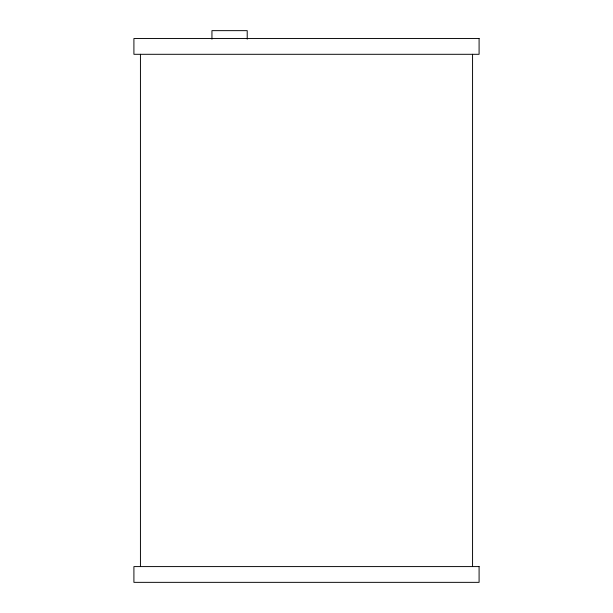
<?xml version="1.0" encoding="UTF-8"?>
<svg xmlns="http://www.w3.org/2000/svg" width="613" height="613" viewBox="0 0 613 613"><rect width="100%" height="100%" fill="white"/><g stroke="black" fill="none" stroke-linecap="round" stroke-linejoin="round"><path stroke-width="0.92" d="M472.562 54.296L472.562 566.588M247.215 39.163L247.215 30.65L211.945 30.65L211.945 39.163M140.438 54.296L140.438 566.588M479.09 38.535L133.91 38.535L133.91 54.296L479.09 54.296L479.09 38.535M479.09 566.588L133.91 566.588L133.91 582.35L479.09 582.35L479.09 566.588"/></g></svg>
